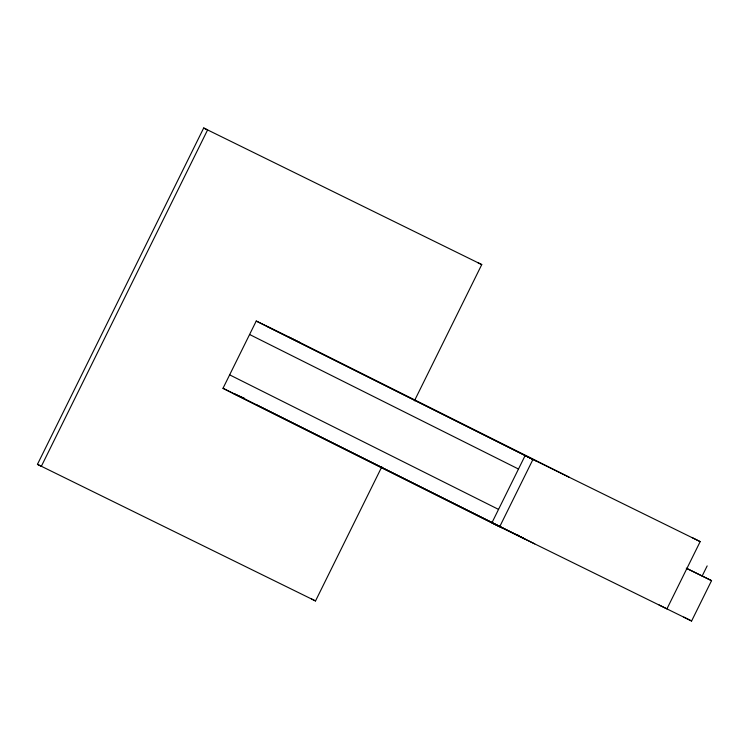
<?xml version="1.0" encoding="UTF-8"?>
<svg xmlns="http://www.w3.org/2000/svg" width="749" height="749" viewBox="0 0 749 749"><rect width="100%" height="100%" fill="white"/><g stroke="black" fill="none" stroke-linecap="round" stroke-linejoin="round"><path stroke-width="1.12" d="M203.691 127.995L207.585 129.942L41.345 466.299L37.45 464.352L203.691 127.995L481.757 264.594L414.431 400.818M256.242 321.04L532.932 459.474L499.686 526.744L222.996 388.31L256.242 321.04L300.106 342.583M37.45 464.352L315.516 600.951L381.803 466.833M692.376 537.716L700.175 541.621L666.928 608.89L659.129 604.986M702.169 576L707.159 565.907M700.175 541.621L525.133 455.579L491.887 522.849L691.599 621.005L711.55 580.644L686.281 568.163M244.642 398.393L233.96 393.693L502.851 528.232M686.87 568.528L711.55 580.644M222.996 388.31L534.711 543.868M477.862 262.646L481.757 264.594M289.142 337.2L569.006 477.122M267.206 326.424L536.106 460.963M249.595 334.494L518.486 469.033M229.643 374.856L498.534 509.395M683.809 617.11L691.599 621.005M255.896 404.469L524.787 539.008L520.724 536.715M311.621 599.003L315.516 600.951M516.66 534.421L518.692 535.563"/></g></svg>
